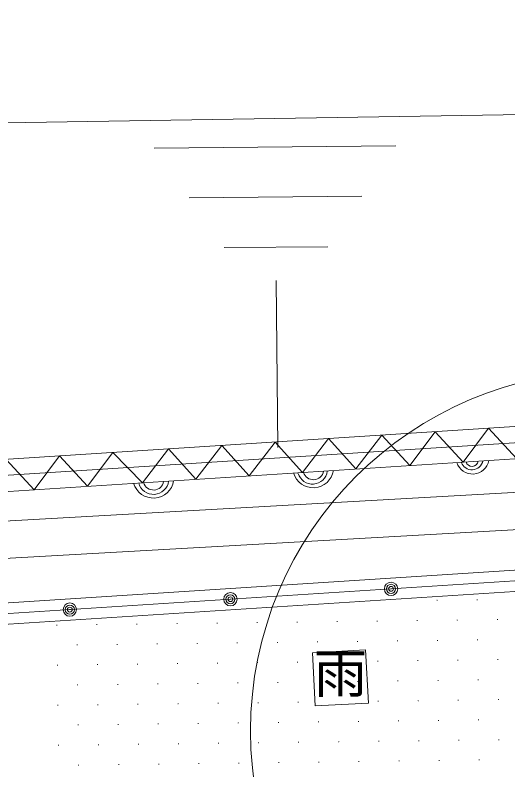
# Model space of a CAD drawing. Units: millimetres, scale not verified. Extents: x -97675 to 103927, y -47501 to 65812.
# Drawn here: x 6482 to 11096, y 35856 to 42924 of the extents above; entities that cross this region are included whole.
import ezdxf
from ezdxf.enums import TextEntityAlignment as Align

# ---------------------------------------------------------------- set-up
doc = ezdxf.new("R2010")
doc.units = ezdxf.units.MM
doc.header["$LTSCALE"] = 250
doc.layers.add('1-0_現況', color=2, linetype='Continuous', lineweight=9)
doc.layers.add('1-3_3', color=1, linetype='Continuous', lineweight=9)
doc.styles.add('ベクターフォント', font='')
doc.styles.get('ベクターフォント').set_extended_font_data('ベクターフォント')

msp = doc.modelspace()

# ---------------------------------------------------------------- linework, layer by layer
at = {"layer": '1-0_現況'}
for p, q in [((7784.1, 41678.5), (10046.4, 41699.3)), ((8111.6, 41212.3), (9727.6, 41227.2)), ((8439.1, 40746.1), (9408.7, 40755)), ((8926.8, 40437.8), (8941.2, 38874)), ((1023.6, 38416.8), (16232.1, 39397.6)), ((1033.2, 38267.1), (16233.4, 39247.4)), ((1042.9, 38117.4), (16234.7, 39097.2)), ((14438.3, 38640.9), (-7128.9, 37422.7)), ((14458.1, 38291.4), (-7134.1, 37071.9)), ((3819.7, 37252.5), (16243.7, 38054.6)), ((16250.1, 37954.8), (3835.5, 37153.4)), ((3851.4, 37054.2), (16256.6, 37855)), ((10004.7, 37551.5), (9999.7, 37551.5)), ((10002.2, 37554), (10002.2, 37549)), ((8498.3, 37456.9), (8498.3, 37451.9)), ((8500.8, 37454.4), (8495.8, 37454.4)), ((10435.3, 37444.4), (10430.3, 37444.4)), ((10432.8, 37446.9), (10432.8, 37441.9)), ((10810.2, 37449.2), (10805.2, 37449.2)), ((10807.7, 37451.7), (10807.7, 37446.7)), ((6996.8, 37357.3), (6991.8, 37357.3)), ((6994.3, 37359.8), (6994.3, 37354.8)), ((9500.2, 37245.1), (9495.2, 37245.1)), ((9497.7, 37247.6), (9497.7, 37242.6)), ((9875.2, 37249.9), (9870.2, 37249.9)), ((9872.7, 37252.4), (9872.7, 37247.4)), ((10250.1, 37254.6), (10245.1, 37254.6)), ((10247.6, 37257.1), (10247.6, 37252.1)), ((10625.1, 37259.3), (10620.1, 37259.3)), ((10622.6, 37261.8), (10622.6, 37256.8)), ((11000.1, 37264), (10995.1, 37264)), ((10997.6, 37266.5), (10997.6, 37261.5)), ((6875.4, 37212), (6870.4, 37212)), ((6872.9, 37214.5), (6872.9, 37209.5)), ((7250.4, 37216.8), (7245.4, 37216.8)), ((7247.9, 37219.3), (7247.9, 37214.3)), ((7625.3, 37221.5), (7620.3, 37221.5)), ((7622.8, 37224), (7622.8, 37219)), ((8000.3, 37226.2), (7995.3, 37226.2)), ((7997.8, 37228.7), (7997.8, 37223.7)), ((8375.3, 37230.9), (8370.3, 37230.9)), ((8372.8, 37233.4), (8372.8, 37228.4)), ((8750.3, 37235.7), (8745.3, 37235.7)), ((8747.8, 37238.2), (8747.8, 37233.2)), ((9125.2, 37240.4), (9120.2, 37240.4)), ((9122.7, 37242.9), (9122.7, 37237.9)), ((7437.7, 37034.1), (7437.7, 37029.1)), ((7815.2, 37036.4), (7810.2, 37036.4)), ((7812.7, 37038.9), (7812.7, 37033.9)), ((8190.2, 37041.1), (8185.2, 37041.1)), ((8187.7, 37043.6), (8187.7, 37038.6)), ((8565.1, 37045.8), (8560.1, 37045.8)), ((8562.6, 37048.3), (8562.6, 37043.3)), ((8940.1, 37050.5), (8935.1, 37050.5)), ((8937.6, 37053), (8937.6, 37048)), ((9315.1, 37055.3), (9310.1, 37055.3)), ((9312.6, 37057.8), (9312.6, 37052.8)), ((9690, 37060), (9685, 37060)), ((9687.5, 37062.5), (9687.5, 37057.5)), ((10065, 37064.7), (10060, 37064.7)), ((10062.5, 37067.2), (10062.5, 37062.2)), ((10440, 37069.5), (10435, 37069.5)), ((10437.5, 37072), (10437.5, 37067)), ((10815, 37074.2), (10810, 37074.2)), ((10812.5, 37076.7), (10812.5, 37071.7)), ((7065.3, 37026.9), (7060.3, 37026.9)), ((7062.8, 37029.4), (7062.8, 37024.4)), ((7440.2, 37031.6), (7435.2, 37031.6)), ((9764.4, 36981), (9265.1, 36954)), ((9791.3, 36481.7), (9764.4, 36981)), ((9292.1, 36454.8), (9265.1, 36954)), ((11002.3, 36891.6), (11002.3, 36886.6)), ((6880.1, 36837.1), (6875.1, 36837.1)), ((6877.6, 36839.6), (6877.6, 36834.6)), ((7255.1, 36841.8), (7250.1, 36841.8)), ((7252.6, 36844.3), (7252.6, 36839.3)), ((7630.1, 36846.5), (7625.1, 36846.5)), ((7627.6, 36849), (7627.6, 36844)), ((8005, 36851.2), (8000, 36851.2)), ((8002.5, 36853.7), (8002.5, 36848.7)), ((8380, 36856), (8375, 36856)), ((8377.5, 36858.5), (8377.5, 36853.5)), ((8755, 36860.7), (8750, 36860.7)), ((8752.5, 36863.2), (8752.5, 36858.2)), ((9130, 36865.4), (9125, 36865.4)), ((9127.5, 36867.9), (9127.5, 36862.9)), ((9879.9, 36874.9), (9874.9, 36874.9)), ((9877.4, 36877.4), (9877.4, 36872.4)), ((10254.9, 36879.6), (10249.9, 36879.6)), ((10252.4, 36882.1), (10252.4, 36877.1)), ((10629.8, 36884.3), (10624.8, 36884.3)), ((10627.3, 36886.8), (10627.3, 36881.8)), ((11004.8, 36889.1), (10999.8, 36889.1)), ((9694.8, 36685), (9689.8, 36685)), ((9692.3, 36687.5), (9692.3, 36682.5)), ((10069.7, 36689.8), (10064.7, 36689.8)), ((10067.2, 36692.3), (10067.2, 36687.3)), ((10444.7, 36694.5), (10439.7, 36694.5)), ((10442.2, 36697), (10442.2, 36692)), ((10819.7, 36699.2), (10814.7, 36699.2)), ((10817.2, 36701.7), (10817.2, 36696.7)), ((7070, 36651.9), (7065, 36651.9)), ((7067.5, 36654.4), (7067.5, 36649.4)), ((7445, 36656.7), (7440, 36656.7)), ((7442.5, 36659.2), (7442.5, 36654.2)), ((7819.9, 36661.4), (7814.9, 36661.4)), ((7817.4, 36663.9), (7817.4, 36658.9)), ((8194.9, 36666.1), (8189.9, 36666.1)), ((8192.4, 36668.6), (8192.4, 36663.6)), ((8569.9, 36670.8), (8564.9, 36670.8)), ((8567.4, 36673.3), (8567.4, 36668.3)), ((8944.8, 36675.6), (8939.8, 36675.6)), ((8942.3, 36678.1), (8942.3, 36673.1)), ((7259.8, 36466.8), (7254.8, 36466.8)), ((7257.3, 36469.3), (7257.3, 36464.3)), ((7634.8, 36471.5), (7629.8, 36471.5)), ((7632.3, 36474), (7632.3, 36469)), ((8009.8, 36476.3), (8004.8, 36476.3)), ((8007.3, 36478.8), (8007.3, 36473.8)), ((8384.7, 36481), (8379.7, 36481)), ((8382.2, 36483.5), (8382.2, 36478.5)), ((8759.7, 36485.7), (8754.7, 36485.7)), ((8757.2, 36488.2), (8757.2, 36483.2)), ((9134.7, 36490.5), (9129.7, 36490.5)), ((9132.2, 36493), (9132.2, 36488)), ((9292.1, 36454.8), (9791.3, 36481.7)), ((9884.6, 36499.9), (9879.6, 36499.9)), ((9882.1, 36502.4), (9882.1, 36497.4)), ((10259.6, 36504.6), (10254.6, 36504.6)), ((10257.1, 36507.1), (10257.1, 36502.1)), ((10634.6, 36509.4), (10629.6, 36509.4)), ((10632.1, 36511.9), (10632.1, 36506.9)), ((11009.5, 36514.1), (11004.5, 36514.1)), ((11007, 36516.6), (11007, 36511.6)), ((6884.9, 36462.1), (6879.9, 36462.1)), ((6882.4, 36464.6), (6882.4, 36459.6)), ((10821.9, 36326.8), (10821.9, 36321.8)), ((7074.7, 36277), (7069.7, 36277)), ((7072.2, 36279.5), (7072.2, 36274.5)), ((7449.7, 36281.7), (7444.7, 36281.7)), ((7447.2, 36284.2), (7447.2, 36279.2)), ((7824.7, 36286.4), (7819.7, 36286.4)), ((7822.2, 36288.9), (7822.2, 36283.9)), ((8199.6, 36291.1), (8194.6, 36291.1)), ((8197.1, 36293.6), (8197.1, 36288.6)), ((8574.6, 36295.9), (8569.6, 36295.9)), ((8572.1, 36298.4), (8572.1, 36293.4)), ((8949.6, 36300.6), (8944.6, 36300.6)), ((8947.1, 36303.1), (8947.1, 36298.1)), ((9324.5, 36305.3), (9319.5, 36305.3)), ((9322, 36307.8), (9322, 36302.8)), ((9699.5, 36310.1), (9694.5, 36310.1)), ((9697, 36312.6), (9697, 36307.6)), ((10074.5, 36314.8), (10069.5, 36314.8)), ((10072, 36317.3), (10072, 36312.3)), ((10449.4, 36319.5), (10444.4, 36319.5)), ((10446.9, 36322), (10446.9, 36317)), ((10824.4, 36324.3), (10819.4, 36324.3)), ((8761.9, 36113.3), (8761.9, 36108.3)), ((9139.4, 36115.5), (9134.4, 36115.5)), ((9136.9, 36118), (9136.9, 36113)), ((9514.4, 36120.2), (9509.4, 36120.2)), ((9511.9, 36122.7), (9511.9, 36117.7)), ((9889.4, 36124.9), (9884.4, 36124.9)), ((9886.9, 36127.4), (9886.9, 36122.4)), ((10264.3, 36129.7), (10259.3, 36129.7)), ((10261.8, 36132.2), (10261.8, 36127.2)), ((10639.3, 36134.4), (10634.3, 36134.4)), ((10636.8, 36136.9), (10636.8, 36131.9)), ((11014.3, 36139.1), (11009.3, 36139.1)), ((11011.8, 36141.6), (11011.8, 36136.6)), ((6889.6, 36087.1), (6884.6, 36087.1)), ((6887.1, 36089.6), (6887.1, 36084.6)), ((7264.6, 36091.8), (7259.6, 36091.8)), ((7262.1, 36094.3), (7262.1, 36089.3)), ((7639.5, 36096.6), (7634.5, 36096.6)), ((7637, 36099.1), (7637, 36094.1)), ((8014.5, 36101.3), (8009.5, 36101.3)), ((8012, 36103.8), (8012, 36098.8)), ((8389.5, 36106), (8384.5, 36106)), ((8387, 36108.5), (8387, 36103.5)), ((8764.4, 36110.8), (8759.4, 36110.8)), ((7079.4, 35902), (7074.4, 35902)), ((7076.9, 35904.5), (7076.9, 35899.5)), ((7454.4, 35906.7), (7449.4, 35906.7)), ((7451.9, 35909.2), (7451.9, 35904.2)), ((7829.4, 35911.4), (7824.4, 35911.4)), ((7826.9, 35913.9), (7826.9, 35908.9)), ((8204.4, 35916.2), (8199.4, 35916.2)), ((8201.9, 35918.7), (8201.9, 35913.7)), ((8579.3, 35920.9), (8574.3, 35920.9)), ((8576.8, 35923.4), (8576.8, 35918.4)), ((8954.3, 35925.6), (8949.3, 35925.6)), ((8951.8, 35928.1), (8951.8, 35923.1)), ((9329.3, 35930.4), (9324.3, 35930.4)), ((9326.8, 35932.9), (9326.8, 35927.9)), ((9704.2, 35935.1), (9699.2, 35935.1)), ((9701.7, 35937.6), (9701.7, 35932.6)), ((10079.2, 35939.8), (10074.2, 35939.8)), ((10076.7, 35942.3), (10076.7, 35937.3)), ((10454.2, 35944.6), (10449.2, 35944.6)), ((10451.7, 35947.1), (10451.7, 35942.1)), ((10829.1, 35949.3), (10824.1, 35949.3)), ((10826.6, 35951.8), (10826.6, 35946.8))]:
    msp.add_line(p, q, dxfattribs=at)
for points in [[(-49440.6, 41669.3), (-33812.6, 41798.6), (6386.8, 41916), (15138.1, 42054.7), (26486.3, 42242.2), (46570.3, 42923.5)], [(11176.8, 38771), (10913.7, 39054.6), (10677.8, 38738.8), (10414.6, 39022.4), (10178.7, 38706.6), (9914.5, 38990.2), (9673.3, 38674), (9415.2, 38958), (9174, 38641.8), (8915.9, 38925.8), (8674.7, 38609.6), (8416.6, 38893.6), (8175.4, 38577.4), (7917.3, 38861.4), (7676.1, 38545.2), (7397, 38827.8), (7160.9, 38512), (6897.9, 38795.6), (6661.8, 38479.8), (6398.9, 38763.5)]]:
    msp.add_lwpolyline(points, dxfattribs=at)
for centre, radius in [((10002.2, 37551.5), 62.5), ((10002.2, 37551.5), 42.5), ((10002.2, 37551.5), 22.5), ((8498.3, 37454.4), 62.5), ((8498.3, 37454.4), 42.5), ((8498.3, 37454.4), 22.5), ((6994.3, 37357.3), 62.5), ((6994.3, 37357.3), 42.5), ((6994.3, 37357.3), 22.5)]:
    msp.add_circle(centre, radius, dxfattribs=at)
for centre, radius, start, end in [((10765.8, 38780.9), 154.5, 197.64061, 349.34899), ((10759.3, 38771.9), 105.8, 199.61429, 348.09824), ((10760.6, 38754.6), 57, 193.80611, 353.20006), ((9273, 38690.5), 192.2, 196.37013, 351.01009), ((9266.4, 38672.7), 140.4, 196.65049, 352.14772), ((9274.4, 38669.4), 96.1, 196.37068, 351.00959), ((7776.2, 38593.9), 192.2, 196.37106, 351.00916), ((7777.6, 38578.9), 143, 194.56302, 352.76549), ((7777.5, 38572.9), 96.1, 196.36882, 351.01144)]:
    msp.add_arc(centre, radius, start, end, dxfattribs=at)
at = {"layer": '1-3_3'}
msp.add_circle((12053.5, 36220.9), 3367.4, dxfattribs=at)

# ---------------------------------------------------------------- texts
at = {"layer": '1-0_現況', "color": 4, "style": 'ベクターフォント'}
msp.add_text('雨', height=366.6, dxfattribs=at).set_placement((9278.2, 36467.9), align=Align.BOTTOM_LEFT)

doc.saveas('drawing.dxf')
